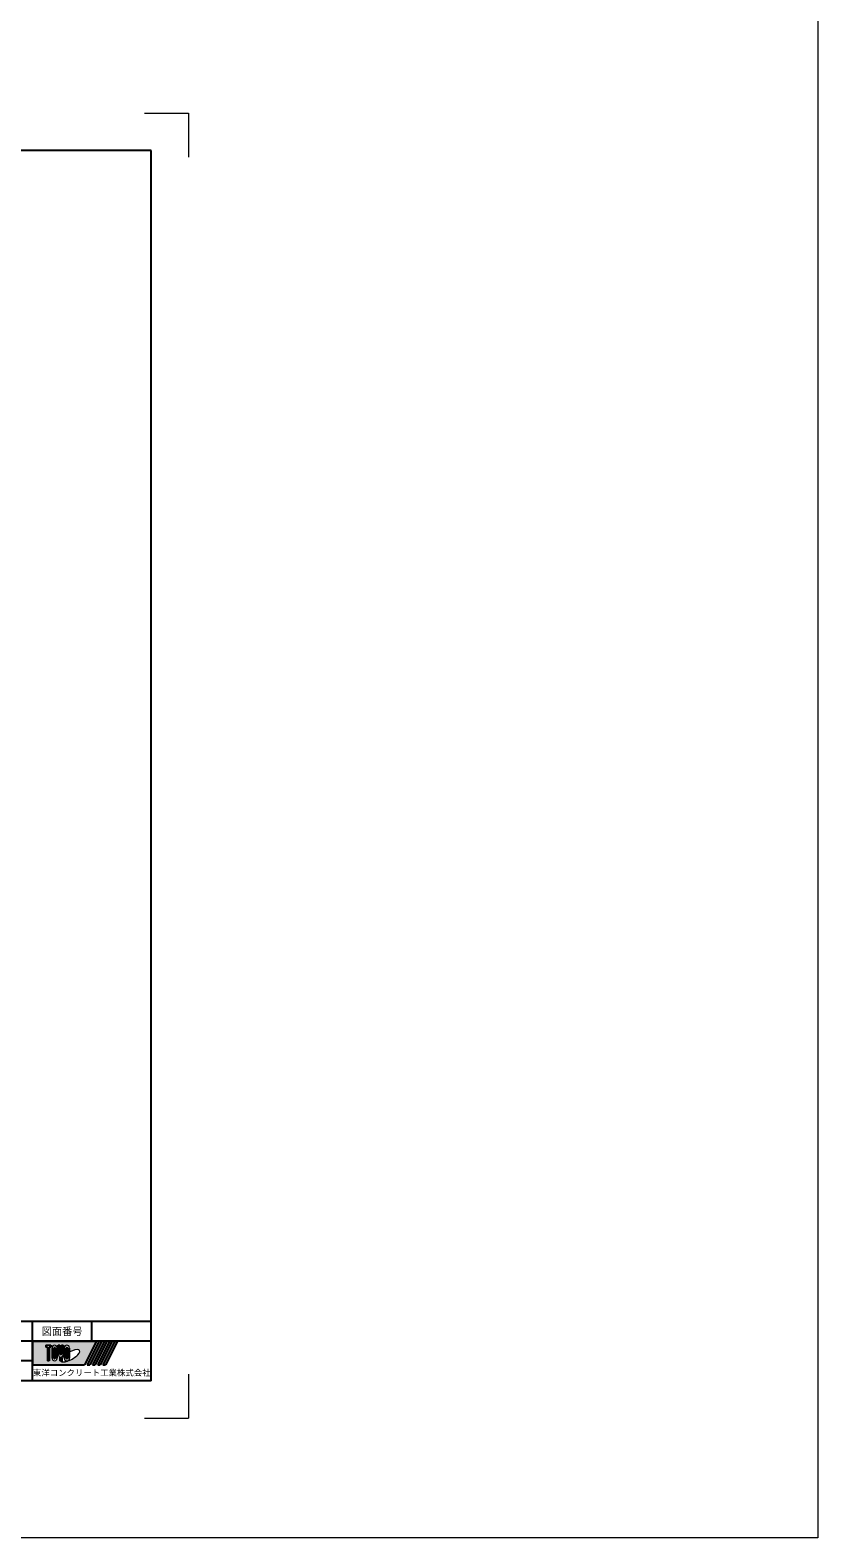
# Model space of a CAD drawing. Units: millimetres at full size; details may follow other scales. Extents: x 40781 to 122968, y -21714 to -2620.
# Drawn here: x 119380 to 122968, y -21714 to -14850 of the extents above; entities that cross this region are included whole.
import ezdxf
from ezdxf.enums import TextEntityAlignment as Align

# ---------------------------------------------------------------- set-up
doc = ezdxf.new("R2010")
doc.units = ezdxf.units.MM
doc.header["$LTSCALE"] = 18
for name, color, linetype, lineweight in [('0_2', 7, 'Continuous', 9), ('Defpoints_3', 7, 'Continuous', 13), ('枠', 5, 'Continuous', 25)]:
    doc.layers.add(name, color=color, linetype=linetype, lineweight=lineweight)
doc.styles.add('ＭＳ ゴシック', font='')
doc.styles.get('ＭＳ ゴシック').set_extended_font_data('MS Gothic')

msp = doc.modelspace()

# ---------------------------------------------------------------- hatches: boundary and pattern name
at = {"layer": '枠'}
h = msp.add_hatch(color=7, dxfattribs=at)
h.paths.add_polyline_path([(119390.97, -20818.66), (119390.97, -20926.66), (119628.57, -20926.66), (119682.57, -20818.66)])
edge = h.paths.add_edge_path(flags=16)
edge.add_ellipse((119563.48, -20885.15), major_axis=(42.31, 23.68), ratio=0.3471473, start_angle=-144.311216, end_angle=72.189903, ccw=False)
edge.add_ellipse((119547.81, -20895.37), major_axis=(0, 14.4), ratio=0.8463542, start_angle=-160.703457, end_angle=-90)
edge.add_line((119560, -20895.37), (119560, -20867.92))
edge = h.paths.add_edge_path(flags=16)
edge.add_ellipse((119547.81, -20849.96), major_axis=(0, 13.29), ratio=0.8463542, start_angle=-90, end_angle=90, ccw=False)
edge.add_line((119559.06, -20849.96), (119559.06, -20895.37))
edge.add_ellipse((119547.81, -20895.37), major_axis=(0, 13.29), ratio=0.8463542, start_angle=90, end_angle=-90, ccw=False)
edge.add_line((119536.56, -20895.37), (119536.56, -20849.96))
edge = h.paths.add_edge_path(flags=16)
edge.add_line((119551.56, -20849.96), (119551.56, -20895.37))
edge.add_ellipse((119547.81, -20895.37), major_axis=(0, 4.43), ratio=0.8463541, start_angle=90, end_angle=-90, ccw=False)
edge.add_line((119544.06, -20895.37), (119544.06, -20849.96))
edge.add_ellipse((119547.81, -20849.96), major_axis=(0, 4.43), ratio=0.8463541, start_angle=-90, end_angle=90, ccw=False)
edge = h.paths.add_edge_path(flags=16)
edge.add_line((119550.62, -20873.17), (119550.62, -20895.37))
edge.add_ellipse((119547.81, -20895.37), major_axis=(0, 3.32), ratio=0.846354, start_angle=90, end_angle=-90, ccw=False)
edge.add_line((119545, -20895.37), (119545, -20876.8))
edge.add_ellipse((119563.48, -20885.15), major_axis=(42.31, 23.68), ratio=0.3471473, start_angle=107.791742, end_angle=126.471319, ccw=False)
edge = h.paths.add_edge_path(flags=16)
edge.add_line((119530.94, -20836.66), (119530.94, -20877.37))
edge.add_ellipse((119519.69, -20877.37), major_axis=(0, 13.29), ratio=0.8463542, start_angle=-163.341166, end_angle=-90, ccw=False)
edge.add_line((119523.44, -20889.9), (119523.44, -20908.66))
edge.add_line((119523.44, -20908.66), (119515.94, -20908.66))
edge.add_line((119515.94, -20908.66), (119515.94, -20889.9))
edge.add_ellipse((119519.69, -20877.37), major_axis=(0, 13.29), ratio=0.8463542, start_angle=90, end_angle=163.341166, ccw=False)
edge.add_line((119508.44, -20877.37), (119508.44, -20836.66))
edge.add_line((119508.44, -20836.66), (119515.94, -20836.66))
edge.add_line((119515.94, -20836.66), (119515.94, -20877.37))
edge.add_ellipse((119519.69, -20877.37), major_axis=(0, 4.43), ratio=0.8463541, start_angle=90, end_angle=-90)
edge.add_line((119523.44, -20877.37), (119523.44, -20836.66))
edge.add_line((119523.44, -20836.66), (119530.94, -20836.66))
edge = h.paths.add_edge_path(flags=16)
edge.add_line((119535.62, -20883.91), (119535.62, -20895.37))
edge.add_ellipse((119547.81, -20895.37), major_axis=(0, 14.4), ratio=0.8463542, start_angle=90, end_angle=-171.54427)
edge.add_ellipse((119563.48, -20885.15), major_axis=(42.31, 23.68), ratio=0.3471473, start_angle=-178.649536, end_angle=-148.292442, ccw=False)
edge.add_line((119521.82, -20909.77), (119524.37, -20909.77))
edge.add_line((119524.37, -20909.77), (119524.37, -20895.73))
edge.add_ellipse((119563.48, -20885.15), major_axis=(42.31, 23.68), ratio=0.3471473, start_angle=148.21912, end_angle=165.908122, ccw=False)
edge = h.paths.add_edge_path(flags=16)
edge.add_ellipse((119491.56, -20849.96), major_axis=(0, 13.29), ratio=0.8463542, start_angle=-90, end_angle=90, ccw=False)
edge.add_line((119502.81, -20849.96), (119502.81, -20895.37))
edge.add_ellipse((119491.56, -20895.37), major_axis=(0, 13.29), ratio=0.8463542, start_angle=90, end_angle=-90, ccw=False)
edge.add_line((119480.31, -20895.37), (119480.31, -20849.96))
edge = h.paths.add_edge_path(flags=16)
edge.add_line((119495.31, -20849.96), (119495.31, -20895.37))
edge.add_ellipse((119491.56, -20895.37), major_axis=(0, 4.43), ratio=0.8463541, start_angle=90, end_angle=-90, ccw=False)
edge.add_line((119487.81, -20895.37), (119487.81, -20849.96))
edge.add_ellipse((119491.56, -20849.96), major_axis=(0, 4.43), ratio=0.8463541, start_angle=-90, end_angle=90, ccw=False)
h.paths.add_polyline_path([(119474.69, -20836.66), (119474.69, -20845.53), (119467.19, -20845.53), (119467.19, -20908.66), (119459.69, -20908.66), (119459.69, -20845.53), (119452.19, -20845.53), (119452.19, -20836.66)], flags=16)
for points in [[(119640.45, -20926.66), (119652.33, -20926.66), (119706.33, -20818.66), (119694.45, -20818.66)], [(119730.09, -20818.66), (119718.21, -20818.66), (119664.21, -20926.66), (119676.09, -20926.66)], [(119753.85, -20818.66), (119741.97, -20818.66), (119687.97, -20926.66), (119699.85, -20926.66)], [(119777.61, -20818.66), (119765.73, -20818.66), (119711.73, -20926.66), (119723.61, -20926.66)]]:
    msp.add_hatch(color=7, dxfattribs=at).paths.add_polyline_path(points)

# ---------------------------------------------------------------- linework, layer by layer
at = {"layer": '0_2', "color": 1, "lineweight": 13}
for p, q in [((122967.83, -2619.63), (122967.83, -21714.01)), ((122967.83, -21714.01), (83232.97, -21714.01))]:
    msp.add_line(p, q, dxfattribs=at)
at = {"layer": 'Defpoints_3'}
for p, q in [((119900.97, -15228.67), (120100.97, -15228.67)), ((120100.97, -15228.67), (120100.97, -15428.67)), ((120100.97, -20968.67), (120100.97, -21168.67)), ((119900.97, -21168.67), (120100.97, -21168.67))]:
    msp.add_line(p, q, dxfattribs=at)
at = {"layer": '枠'}
for p, q in [((119930.97, -15398.67), (116070.97, -15398.67)), ((119930.97, -20998.66), (119930.97, -15398.67)), ((119930.97, -20728.66), (118216.24, -20728.66)), ((119390.97, -20998.66), (119390.97, -20728.66)), ((119660.97, -20818.66), (119660.97, -20728.66)), ((119930.97, -20818.66), (118216.24, -20818.66)), ((119390.97, -20818.66), (119682.57, -20818.66)), ((119390.97, -20818.66), (119390.97, -20926.66)), ((119452.19, -20836.66), (119474.69, -20836.66)), ((119452.19, -20836.66), (119452.19, -20845.53)), ((119459.69, -20845.53), (119452.19, -20845.53)), ((119459.69, -20845.53), (119459.69, -20908.66)), ((119474.69, -20845.53), (119467.19, -20845.53)), ((119467.19, -20845.53), (119467.19, -20908.66)), ((119474.69, -20836.66), (119474.69, -20845.53)), ((119480.31, -20849.96), (119480.31, -20895.37)), ((119487.81, -20895.37), (119487.81, -20849.96)), ((119495.31, -20849.96), (119495.31, -20895.37)), ((119502.81, -20895.37), (119502.81, -20849.96)), ((119508.44, -20877.37), (119508.44, -20836.66)), ((119508.44, -20836.66), (119515.94, -20836.66)), ((119515.94, -20836.66), (119515.94, -20877.37)), ((119523.44, -20877.37), (119523.44, -20836.66)), ((119523.44, -20836.66), (119530.94, -20836.66)), ((119530.94, -20836.66), (119530.94, -20877.37)), ((119536.56, -20849.96), (119536.56, -20895.37)), ((119544.06, -20895.37), (119544.06, -20849.96)), ((119551.56, -20849.96), (119551.56, -20895.37)), ((119559.06, -20895.37), (119559.06, -20849.96)), ((119682.57, -20818.66), (119628.57, -20926.66)), ((119694.45, -20818.66), (119640.45, -20926.66)), ((119706.33, -20818.66), (119652.33, -20926.66)), ((119718.21, -20818.66), (119664.21, -20926.66)), ((119730.09, -20818.66), (119676.09, -20926.66)), ((119741.97, -20818.66), (119687.97, -20926.66)), ((119694.45, -20818.66), (119706.33, -20818.66)), ((119753.85, -20818.66), (119699.85, -20926.66)), ((119765.73, -20818.66), (119711.73, -20926.66)), ((119718.21, -20818.66), (119730.09, -20818.66)), ((119777.61, -20818.66), (119723.61, -20926.66)), ((119741.97, -20818.66), (119753.85, -20818.66)), ((119765.73, -20818.66), (119777.61, -20818.66)), ((119390.97, -20908.66), (118216.24, -20908.66)), ((119390.97, -20926.66), (119628.57, -20926.66)), ((119467.19, -20908.66), (119459.69, -20908.66)), ((119515.94, -20889.9), (119515.94, -20908.66)), ((119523.44, -20908.66), (119515.94, -20908.66)), ((119521.82, -20909.77), (119524.37, -20909.77)), ((119523.44, -20889.9), (119523.44, -20908.66)), ((119524.37, -20895.73), (119524.37, -20909.77)), ((119535.62, -20883.91), (119535.62, -20895.37)), ((119545, -20895.37), (119545, -20876.8)), ((119550.62, -20873.17), (119550.62, -20895.37)), ((119560, -20895.37), (119560, -20867.92)), ((119640.45, -20926.66), (119652.33, -20926.66)), ((119664.21, -20926.66), (119676.09, -20926.66)), ((119687.97, -20926.66), (119699.85, -20926.66)), ((119711.73, -20926.66), (119723.61, -20926.66)), ((119930.97, -20998.66), (116070.97, -20998.66))]:
    msp.add_line(p, q, dxfattribs=at)
at = {"layer": '枠', "lineweight": 5}
for centre, major_axis, ratio, start_param, end_param in [((119491.56, -20849.96), (0, 13.29), 0.846354, 4.712389, 7.8539816), ((119491.56, -20849.96), (0, 4.43), 0.846354, 4.712389, 7.8539816), ((119547.81, -20849.96), (0, 13.29), 0.846354, 4.712389, 7.8539816), ((119547.81, -20849.96), (0, 4.43), 0.846354, 4.712389, 7.8539816), ((119563.48, -20885.15), (42.31, 23.68), 0.347147, 4.2621853, 7.7429163), ((119491.56, -20895.37), (0, 13.29), 0.846354, 1.5707963, 4.712389), ((119491.56, -20895.37), (0, 4.43), 0.846354, 1.5707963, 4.712389), ((119519.69, -20877.37), (0, 13.29), 0.846354, 1.5707963, 2.8017557), ((119519.69, -20877.37), (0, 4.43), 0.846354, 1.5707963, 4.712389), ((119563.48, -20885.15), (42.31, 23.68), 0.347147, 3.2093975, 4.2004451), ((119519.69, -20877.37), (0, 13.29), 0.846354, 3.4814296, 4.712389), ((119563.48, -20885.15), (42.31, 23.68), 0.347147, 2.0815197, 2.5155126), ((119547.81, -20895.37), (0, 14.4), 0.846354, 1.5707963, 3.3154679), ((119547.81, -20895.37), (0, 13.29), 0.846354, 1.5707963, 4.712389), ((119547.81, -20895.37), (0, 4.43), 0.846354, 1.5707963, 4.712389), ((119563.48, -20885.15), (42.31, 23.68), 0.347147, 1.6817405, 1.8219833), ((119547.81, -20895.37), (0, 3.32), 0.846354, 1.5707963, 4.712389), ((119547.81, -20895.37), (0, 14.4), 0.846354, 3.5338438, 4.712389)]:
    msp.add_ellipse(centre, major_axis=major_axis, ratio=ratio, start_param=start_param, end_param=end_param, dxfattribs=at)

# ---------------------------------------------------------------- texts
at = {"layer": '0_2', "style": 'ＭＳ ゴシック'}
for s, height, p in [('図面番号', 34.18, (119525.97, -20773.66)), ('東洋コンクリート工業株式会社', 27.34, (119660.97, -20962.66))]:
    msp.add_text(s, height=height, dxfattribs=at).set_placement(p, align=Align.MIDDLE_CENTER)

doc.saveas('drawing.dxf')
